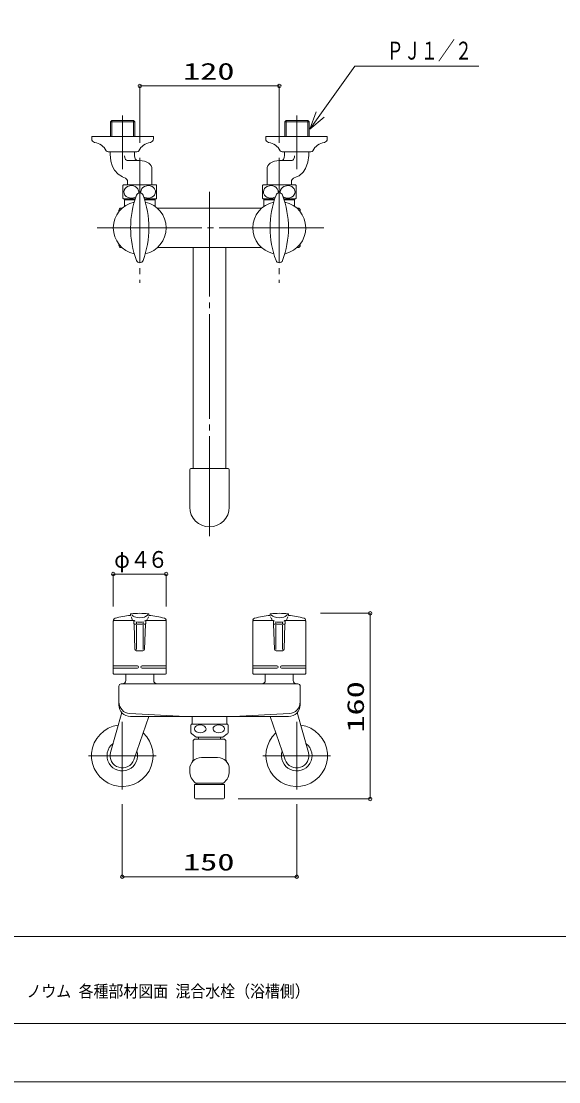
# Model space of a CAD drawing. Units: millimetres on the paper. Extents: x -305 to 305, y -152 to 152.
# Drawn here: x -187.1 to -94.6, y -148.5 to 33.9 of the extents above; entities that cross this region are included whole.
import ezdxf
from ezdxf.enums import TextEntityAlignment as Align

# ---------------------------------------------------------------- set-up
doc = ezdxf.new("R2010")
doc.units = ezdxf.units.MM
doc.linetypes.add('LONG_CHAIN', pattern=[21, 18, -1, 1, -1])
for name, color, linetype, lineweight in [('0-0_0', 7, 'Continuous', 9), ('0-1_VIEW0001', 7, 'Continuous', 9), ('0-2_1図面枠', 7, 'Continuous', 9), ('0-3_図面枠', 3, 'Continuous', 9), ('0-4_DEFPOINTS', 7, 'Continuous', 9)]:
    doc.layers.add(name, color=color, linetype=linetype, lineweight=lineweight)
doc.styles.add('ＭＳ ゴシック', font='')
doc.styles.get('ＭＳ ゴシック').set_extended_font_data('MS Gothic')

# ---------------------------------------------------------------- blocks, each defined once
blk = doc.blocks.new('_ORIGIN')
at = {"layer": '0-0_0'}
blk.add_line((0, 0), (-1, 0), dxfattribs=at)
blk.add_circle((0, 0), 0.5, dxfattribs=at)
blk = doc.blocks.new('SYM0003')
at = {"layer": '0-0_0'}
for p, q in [((0, 0), (7.719, 10.806)), ((7.719, 10.806), (29.062, 10.806)), ((0, 0), (1.109, 2.961)), ((0, 0), (2.441, 2.01))]:
    blk.add_line(p, q, dxfattribs=at)
at = {"layer": '0-0_0', "style": 'ＭＳ ゴシック', "width": 0.7}
blk.add_text('ＰＪ１／２', height=3.079, dxfattribs=at).set_placement((13.206, 11.014), align=Align.BOTTOM_LEFT)

msp = doc.modelspace()

# ---------------------------------------------------------------- linework, layer by layer
at = {"layer": '0-1_VIEW0001'}
for p, q in [((-166.675, 12.946), (-166.675, 22.748)), ((-166.075, 22.748), (-143.275, 22.748)), ((-142.675, 12.946), (-142.675, 22.748)), ((-167.614, 16.596), (-171.752, 16.596)), ((-171.737, 16.596), (-171.504, 16.828)), ((-171.737, 14.028), (-171.737, 16.596)), ((-171.504, 16.828), (-167.778, 16.828)), ((-171.504, 14.028), (-171.504, 16.828)), ((-167.778, 16.828), (-167.546, 16.596)), ((-167.778, 14.028), (-167.778, 16.828)), ((-167.546, 14.028), (-167.546, 16.596)), ((-137.614, 16.596), (-141.752, 16.596)), ((-141.737, 16.596), (-141.504, 16.828)), ((-141.737, 14.028), (-141.737, 16.596)), ((-141.504, 14.028), (-141.504, 16.828)), ((-141.504, 16.828), (-137.778, 16.828)), ((-137.778, 14.028), (-137.778, 16.828)), ((-137.778, 16.828), (-137.546, 16.596)), ((-137.546, 14.028), (-137.546, 16.596)), ((-174.941, 14.028), (-174.941, 13.628)), ((-174.941, 14.028), (-164.341, 14.028)), ((-164.341, 14.028), (-164.341, 13.628)), ((-145.01, 14.028), (-145.01, 13.628)), ((-134.41, 14.028), (-145.01, 14.028)), ((-134.41, 14.028), (-134.41, 13.628)), ((-172.12, 11.428), (-167.161, 11.428)), ((-137.231, 11.428), (-142.19, 11.428)), ((-141.771, 10.971), (-141.786, 10.728)), ((-166.675, 9.928), (-168.827, 9.928)), ((-142.675, 9.928), (-140.524, 9.928)), ((-164.575, 8.451), (-164.575, 5.728)), ((-144.775, 8.451), (-144.775, 5.728)), ((-169.675, 7.101), (-169.146, 6.883)), ((-169.575, 3.453), (-169.575, 5.603)), ((-163.875, 5.728), (-169.475, 5.728)), ((-168.775, 6.328), (-168.775, 5.728)), ((-163.775, 3.453), (-163.776, 5.603)), ((-145.575, 3.453), (-145.575, 5.603)), ((-145.475, 5.728), (-139.875, 5.728)), ((-140.575, 6.328), (-140.575, 5.728)), ((-139.69, 7.095), (-140.204, 6.883)), ((-139.775, 3.453), (-139.775, 5.603)), ((-169.475, 3.328), (-167.455, 3.328)), ((-169.32, 2.04), (-169.32, 3.328)), ((-169.308, 3.138), (-167.516, 3.138)), ((-163.875, 3.328), (-165.896, 3.328)), ((-165.835, 3.138), (-164.031, 3.138)), ((-164.031, 2.04), (-164.031, 3.328)), ((-145.475, 3.328), (-143.455, 3.328)), ((-145.319, 2.04), (-145.319, 3.328)), ((-143.516, 3.138), (-145.319, 3.138)), ((-139.875, 3.328), (-141.896, 3.328)), ((-140.043, 3.138), (-141.835, 3.138)), ((-140.031, 2.04), (-140.031, 3.328)), ((-170.275, 1.338), (-170.275, 1.12)), ((-169.699, 1.738), (-169.875, 1.738)), ((-154.675, 1.738), (-163.652, 1.738)), ((-154.675, 1.738), (-145.699, 1.738)), ((-139.652, 1.738), (-139.475, 1.738)), ((-139.075, 1.338), (-139.075, 1.12)), ((-170.275, -4.445), (-170.275, -4.662)), ((-169.699, -5.062), (-169.875, -5.062)), ((-163.652, -5.062), (-145.699, -5.062)), ((-157.475, -5.062), (-157.475, -43.062)), ((-151.875, -5.062), (-151.875, -43.062)), ((-139.652, -5.062), (-139.475, -5.062)), ((-139.075, -4.445), (-139.075, -4.662)), ((-158.075, -43.262), (-158.075, -49.662)), ((-157.875, -43.062), (-151.475, -43.062)), ((-151.275, -43.262), (-151.275, -49.662)), ((-171.225, -66.742), (-171.225, -61.188)), ((-170.625, -61.188), (-162.725, -61.188)), ((-162.125, -66.742), (-162.125, -61.188)), ((-171.225, -78.282), (-171.225, -69.282)), ((-167.644, -69.182), (-171.125, -69.182)), ((-168.253, -68.109), (-168.253, -68.298)), ((-167.691, -69.682), (-167.691, -69.182)), ((-165.707, -69.182), (-162.225, -69.182)), ((-165.66, -69.682), (-165.66, -69.182)), ((-165.098, -68.109), (-165.098, -68.298)), ((-162.125, -78.282), (-162.125, -69.282)), ((-147.225, -78.282), (-147.225, -69.282)), ((-147.125, -69.182), (-143.644, -69.182)), ((-144.253, -68.109), (-144.253, -68.298)), ((-143.691, -69.682), (-143.691, -69.182)), ((-138.225, -69.182), (-141.707, -69.182)), ((-141.66, -69.682), (-141.66, -69.182)), ((-141.098, -68.109), (-141.098, -68.298)), ((-138.125, -78.282), (-138.125, -69.282)), ((-135.585, -67.942), (-127.034, -67.942)), ((-127.034, -68.542), (-127.034, -99.262)), ((-167.651, -69.762), (-167.651, -69.782)), ((-167.651, -69.782), (-167.51, -74.092)), ((-167.24, -69.674), (-167.24, -69.522)), ((-167.24, -74.147), (-167.24, -69.957)), ((-166.111, -69.674), (-166.111, -69.522)), ((-166.111, -74.147), (-166.111, -69.957)), ((-165.7, -69.782), (-165.841, -74.092)), ((-143.651, -69.762), (-143.651, -69.782)), ((-143.651, -69.782), (-143.51, -74.092)), ((-143.24, -69.674), (-143.24, -69.522)), ((-143.24, -74.147), (-143.24, -69.957)), ((-142.111, -69.674), (-142.111, -69.522)), ((-142.111, -74.147), (-142.111, -69.957)), ((-141.7, -69.782), (-141.841, -74.092)), ((-166.141, -74.382), (-167.21, -74.382)), ((-143.21, -74.382), (-142.141, -74.382)), ((-171.225, -76.982), (-167.075, -76.982)), ((-171.225, -77.382), (-167.075, -77.382)), ((-171.125, -78.382), (-162.225, -78.382)), ((-169.075, -79.482), (-169.075, -78.382)), ((-166.275, -76.982), (-162.125, -76.982)), ((-166.275, -77.382), (-162.125, -77.382)), ((-164.275, -79.482), (-164.275, -78.382)), ((-143.075, -76.982), (-147.225, -76.982)), ((-143.075, -77.382), (-147.225, -77.382)), ((-138.225, -78.382), (-147.125, -78.382)), ((-145.075, -78.382), (-145.075, -79.482)), ((-138.125, -76.982), (-142.275, -76.982)), ((-138.125, -77.382), (-142.275, -77.382)), ((-140.275, -78.382), (-140.275, -79.482)), ((-169.875, -80.082), (-139.475, -80.082)), ((-170.286, -80.451), (-170.286, -83.683)), ((-139.075, -83.682), (-139.075, -80.525)), ((-169.768, -85.014), (-171.693, -91.854)), ((-168.359, -85.185), (-158.854, -85.683)), ((-168.275, -85.682), (-141.075, -85.682)), ((-165.109, -85.682), (-167.696, -93.111)), ((-157.675, -85.682), (-157.675, -87.022)), ((-151.675, -85.682), (-151.675, -87.019)), ((-140.992, -85.185), (-150.496, -85.683)), ((-144.242, -85.682), (-141.654, -93.111)), ((-139.583, -85.014), (-137.658, -91.854)), ((-157.875, -88.494), (-157.875, -87.151)), ((-157.775, -87.022), (-151.575, -87.022)), ((-151.475, -88.494), (-151.475, -87.151)), ((-157.716, -88.685), (-156.975, -89.222)), ((-152.375, -89.222), (-156.975, -89.222)), ((-156.575, -89.582), (-156.575, -89.222)), ((-152.775, -89.582), (-152.775, -89.222)), ((-151.635, -88.685), (-152.375, -89.222)), ((-157.275, -89.582), (-157.475, -89.782)), ((-157.475, -93.182), (-157.475, -89.782)), ((-152.075, -89.582), (-157.275, -89.582)), ((-151.875, -89.782), (-152.075, -89.582)), ((-151.875, -93.182), (-151.875, -89.782)), ((-156.075, -92.722), (-153.275, -92.722)), ((-158.074, -95.207), (-158.074, -94.659)), ((-157.575, -93.4), (-157.575, -93.282)), ((-157.475, -93.182), (-157.352, -93.182)), ((-151.999, -93.182), (-151.875, -93.182)), ((-151.775, -93.399), (-151.775, -93.282)), ((-151.275, -95.104), (-151.275, -94.638)), ((-157.275, -99.662), (-157.275, -97.362)), ((-157.275, -97.362), (-152.075, -97.362)), ((-157.065, -97.122), (-152.285, -97.122)), ((-156.855, -97.362), (-156.855, -97.122)), ((-152.495, -97.362), (-152.495, -97.122)), ((-152.075, -99.662), (-152.075, -97.362)), ((-152.275, -99.862), (-157.075, -99.862)), ((-149.735, -99.862), (-127.034, -99.862)), ((-169.675, -100.77), (-169.675, -113.233)), ((-139.676, -100.77), (-139.676, -113.233)), ((-169.075, -113.233), (-140.276, -113.233))]:
    msp.add_line(p, q, dxfattribs=at)
at = {"layer": '0-1_VIEW0001', "linetype": 'LONG_CHAIN'}
for p, q in [((-169.641, 17.648), (-169.641, 8.428)), ((-139.641, 17.648), (-139.641, 8.428)), ((-166.675, 10.406), (-166.675, -11.092)), ((-142.675, 10.406), (-142.675, -11.092)), ((-154.675, 4.522), (-154.675, -54.685)), ((-135.014, -1.662), (-174.122, -1.662)), ((-169.675, -86.614), (-169.675, -98.23)), ((-139.676, -86.614), (-139.676, -98.23)), ((-163.867, -92.422), (-175.483, -92.422)), ((-133.868, -92.422), (-145.484, -92.422))]:
    msp.add_line(p, q, dxfattribs=at)
at = {"layer": '0-1_VIEW0001', "color": 5}
for p, q in [((-141.771, 10.971), (-141.771, 11.428)), ((-137.58, 10.787), (-137.58, 11.428))]:
    msp.add_line(p, q, dxfattribs=at)
at = {"layer": '0-1_VIEW0001'}
for points in [[(-169.661, 7.095), (-170.392, 7.552), (-171.024, 8.29), (-171.351, 8.903), (-171.643, 9.805), (-171.775, 11.018), (-171.761, 11.428)], [(-167.565, 10.728), (-167.584, 11.2), (-167.58, 11.428)], [(-168.827, 9.928), (-168.974, 9.968), (-169.117, 10.094), (-169.196, 10.224), (-169.269, 10.434), (-169.302, 10.728)], [(-167.089, 9.928), (-167.237, 9.968), (-167.379, 10.094), (-167.458, 10.224), (-167.531, 10.434), (-167.565, 10.728)], [(-141.786, 10.728), (-141.811, 10.475), (-141.889, 10.231), (-141.969, 10.097), (-142.097, 9.977), (-142.175, 9.941), (-142.261, 9.928)], [(-140.049, 10.728), (-140.073, 10.475), (-140.152, 10.231), (-140.232, 10.097), (-140.36, 9.977), (-140.438, 9.941), (-140.524, 9.928)], [(-137.58, 10.787), (-137.747, 9.643), (-138.175, 8.547), (-138.594, 7.926), (-139.271, 7.316), (-139.69, 7.095)], [(-167.332, 3.689), (-167.619, 3.543), (-167.926, 3.467), (-168.125, 3.454), (-168.469, 3.494), (-168.81, 3.623), (-169.012, 3.759), (-169.223, 3.987), (-169.375, 4.333), (-169.396, 4.528), (-169.349, 4.819), (-169.196, 5.108), (-169.035, 5.278), (-168.765, 5.457), (-168.357, 5.585), (-168.125, 5.603), (-167.781, 5.563), (-167.44, 5.433), (-167.239, 5.298), (-167.028, 5.07), (-166.876, 4.724), (-166.855, 4.528), (-166.884, 4.3)], [(-166.467, 4.3), (-166.496, 4.528), (-166.449, 4.819), (-166.296, 5.108), (-166.135, 5.278), (-165.865, 5.457), (-165.457, 5.585), (-165.225, 5.603), (-164.881, 5.563), (-164.54, 5.433), (-164.339, 5.298), (-164.128, 5.07), (-163.976, 4.724), (-163.955, 4.528), (-164.002, 4.237), (-164.155, 3.949), (-164.315, 3.778), (-164.585, 3.6), (-164.994, 3.471), (-165.225, 3.454), (-165.527, 3.484), (-165.831, 3.584), (-166.019, 3.689)], [(-143.332, 3.689), (-143.619, 3.543), (-143.926, 3.467), (-144.125, 3.454), (-144.469, 3.494), (-144.81, 3.623), (-145.012, 3.759), (-145.223, 3.987), (-145.375, 4.333), (-145.396, 4.528), (-145.349, 4.819), (-145.196, 5.108), (-145.035, 5.278), (-144.765, 5.457), (-144.357, 5.585), (-144.125, 5.603), (-143.781, 5.563), (-143.44, 5.433), (-143.239, 5.298), (-143.028, 5.07), (-142.876, 4.724), (-142.855, 4.528), (-142.884, 4.3)], [(-142.467, 4.3), (-142.496, 4.528), (-142.449, 4.819), (-142.296, 5.108), (-142.135, 5.278), (-141.865, 5.457), (-141.457, 5.585), (-141.225, 5.603), (-140.881, 5.563), (-140.54, 5.433), (-140.339, 5.298), (-140.128, 5.07), (-139.976, 4.724), (-139.955, 4.528), (-140.002, 4.237), (-140.155, 3.949), (-140.315, 3.778), (-140.585, 3.6), (-140.994, 3.471), (-141.225, 3.454), (-141.527, 3.484), (-141.831, 3.584), (-142.019, 3.689)], [(-167.9, -69.03), (-168.029, -68.868), (-168.121, -68.665), (-168.159, -68.519)], [(-166.675, -68.719), (-167.123, -68.683), (-167.554, -68.564), (-167.79, -68.444), (-168.002, -68.25), (-168.065, -68.133)], [(-165.286, -68.133), (-165.417, -68.329), (-165.667, -68.505), (-165.887, -68.598), (-166.221, -68.681), (-166.675, -68.719)], [(-165.192, -68.519), (-165.256, -68.736), (-165.362, -68.927), (-165.451, -69.03)], [(-143.9, -69.03), (-144.029, -68.868), (-144.121, -68.665), (-144.159, -68.519)], [(-142.675, -68.719), (-143.123, -68.683), (-143.554, -68.564), (-143.79, -68.444), (-144.002, -68.25), (-144.065, -68.133)], [(-141.286, -68.133), (-141.417, -68.329), (-141.667, -68.505), (-141.887, -68.598), (-142.221, -68.681), (-142.675, -68.719)], [(-141.192, -68.519), (-141.256, -68.736), (-141.362, -68.927), (-141.451, -69.03)], [(-165.7, -69.762), (-165.7, -69.782), (-167.651, -69.782)], [(-166.675, -69.485), (-167.029, -69.459), (-167.341, -69.377)], [(-166.01, -69.377), (-166.322, -69.459), (-166.675, -69.485)], [(-141.7, -69.762), (-141.7, -69.782), (-143.651, -69.782)], [(-142.675, -69.485), (-143.029, -69.459), (-143.341, -69.377)], [(-142.01, -69.377), (-142.322, -69.459), (-142.675, -69.485)]]:
    msp.add_lwpolyline(points, dxfattribs=at)
for points in [[(-155.28, -87.8), (-155.329, -88.013), (-155.487, -88.219), (-155.648, -88.333), (-155.909, -88.438), (-156.275, -88.487), (-156.591, -88.451), (-156.894, -88.338), (-157.06, -88.223), (-157.209, -88.037), (-157.254, -87.925), (-157.27, -87.8), (-157.221, -87.587), (-157.064, -87.382), (-156.903, -87.267), (-156.642, -87.162), (-156.275, -87.114), (-155.96, -87.149), (-155.657, -87.263), (-155.491, -87.378), (-155.342, -87.563), (-155.297, -87.675)], [(-152.08, -87.8), (-152.129, -88.013), (-152.287, -88.219), (-152.448, -88.333), (-152.709, -88.438), (-153.075, -88.487), (-153.391, -88.451), (-153.694, -88.338), (-153.86, -88.223), (-154.009, -88.037), (-154.054, -87.925), (-154.07, -87.8), (-154.021, -87.587), (-153.864, -87.382), (-153.703, -87.267), (-153.442, -87.162), (-153.075, -87.114), (-152.76, -87.149), (-152.457, -87.263), (-152.291, -87.378), (-152.142, -87.563), (-152.097, -87.675)]]:
    msp.add_lwpolyline(points, close=True, dxfattribs=at)
for centre, radius, start, end in [((-174.341, 13.628), 0.6, 180, 260.63401), ((-174.895, 10.273), 2.8, 28.641, 80.634), ((-164.388, 10.273), 2.8, 99.366, 151.359), ((-164.941, 13.628), 0.6, 279.367, 0), ((-144.41, 13.628), 0.6, 180, 260.633), ((-144.963, 10.273), 2.8, 28.641, 80.634), ((-134.456, 10.273), 2.8, 99.366, 151.359), ((-135.01, 13.628), 0.6, 279.366, 0), ((-172.121, 11.788), 0.36, 208.642, 270.001), ((-172.121, 11.788), 0.36, 208.642, 270.001), ((-167.161, 11.788), 0.36, 270.001, 331.359), ((-167.161, 11.788), 0.36, 270.001, 331.359), ((-142.19, 11.788), 0.36, 208.641, 269.999), ((-142.19, 11.788), 0.36, 208.641, 269.999), ((-137.23, 11.788), 0.36, 269.999, 331.358), ((-137.23, 11.788), 0.36, 269.999, 331.358), ((-166.675, 7.128), 2.8, 55.771, 90), ((-165.775, 8.451), 1.2, 0, 55.771), ((-143.575, 8.451), 1.2, 124.229, 180.00001), ((-142.675, 7.128), 2.8, 90, 124.229), ((-168.1, 4.528), 1.825, 138.888, 143.91878), ((-169.375, 6.328), 0.6, 0, 67.55874), ((-165.25, 4.528), 1.825, 36.07862, 41.112), ((-144.1, 4.528), 1.825, 138.888, 143.92137), ((-139.975, 6.328), 0.6, 112.44138, 180), ((-141.25, 4.528), 1.825, 36.08122, 41.112), ((-152.253, -1.662), 16, 159.47296, 200.52703), ((-166.675, 3.738), 0.6, 20.52704, 159.47296), ((-181.098, -1.662), 16, 339.47296, 20.52704), ((-128.253, -1.662), 16, 159.47296, 200.52703), ((-142.675, 3.738), 0.6, 20.52704, 159.47296), ((-157.098, -1.662), 16, 339.47296, 20.52704), ((-166.675, -1.662), 4.55, 102.0048, 257.9952), ((-168.1, 4.528), 1.825, 216.07726, 221.11299), ((-166.675, -1.662), 4.55, 282.00484, 77.99516), ((-165.25, 4.528), 1.825, 318.888, 323.92138), ((-142.675, -1.662), 4.55, 102.00478, 257.25607), ((-144.1, 4.528), 1.825, 216.07863, 221.112), ((-142.675, -1.662), 4.55, 282.74392, 77.9952), ((-141.25, 4.528), 1.825, 318.887, 323.92274), ((-169.875, 1.338), 0.4, 90, 180), ((-163.631, 2.138), 0.4, 266.99613, 270), ((-145.719, 2.138), 0.4, 270, 273.00387), ((-139.631, 2.138), 0.4, 266.96563, 270), ((-139.475, 1.338), 0.4, 0, 90), ((-169.875, -4.662), 0.4, 180, 270), ((-139.475, -4.662), 0.4, 270, 0), ((-166.675, -7.062), 0.6, 200.52704, 339.47296), ((-143.701, -6.198), 0.1, 16.36199, 77.25608), ((-142.675, -7.062), 0.6, 200.52704, 339.47296), ((-141.65, -6.198), 0.1, 102.74392, 163.63801), ((-157.875, -43.262), 0.2, 90, 180), ((-151.475, -43.262), 0.2, 0, 90), ((-154.675, -49.662), 3.4, 180, 0), ((-171.125, -69.282), 0.1, 90, 180), ((-171.113, -69.082), 0.1, 163.72933, 270), ((-170.825, -69.166), 0.4, 104.93743, 163.72933), ((-166.675, -84.722), 16.5, 95.48723, 104.93743), ((-168.153, -68.109), 0.1, 95.1699, 180), ((-166.675, -84.442), 16.5, 90, 95.1699), ((-167.644, -69.282), 0.1, 0, 90), ((-166.675, -84.442), 16.5, 84.8301, 90), ((-165.707, -69.282), 0.1, 90, 180), ((-165.198, -68.109), 0.1, 0, 84.8301), ((-166.675, -84.722), 16.5, 75.06258, 84.51277), ((-162.525, -69.166), 0.4, 16.27067, 75.06258), ((-162.237, -69.082), 0.1, 270, 16.27067), ((-162.225, -69.282), 0.1, 0, 90), ((-147.125, -69.282), 0.1, 90, 180), ((-147.113, -69.082), 0.1, 163.72933, 270), ((-146.825, -69.166), 0.4, 104.93743, 163.72933), ((-142.675, -84.722), 16.5, 95.48723, 104.93743), ((-144.153, -68.109), 0.1, 95.1699, 180), ((-142.675, -84.442), 16.5, 90, 95.1699), ((-143.644, -69.282), 0.1, 0, 90), ((-142.675, -84.442), 16.5, 84.8301, 90), ((-141.707, -69.282), 0.1, 90, 180), ((-141.198, -68.109), 0.1, 0, 84.8301), ((-142.675, -84.722), 16.5, 75.06258, 84.51277), ((-138.525, -69.166), 0.4, 16.27067, 75.06258), ((-138.237, -69.082), 0.1, 270, 16.27067), ((-138.225, -69.282), 0.1, 0, 90), ((-167.591, -69.682), 0.1, 180, 270), ((-165.76, -69.682), 0.1, 270, 0), ((-143.591, -69.682), 0.1, 180, 270), ((-141.76, -69.682), 0.1, 270, 0), ((-167.21, -74.082), 0.3, 181.87735, 270), ((-166.141, -74.082), 0.3, 270, 358.12264), ((-143.21, -74.082), 0.3, 181.87735, 270), ((-142.141, -74.082), 0.3, 270, 358.12264), ((-171.125, -78.282), 0.1, 180, 270), ((-167.075, -77.182), 0.2, 270, 90), ((-166.275, -77.182), 0.2, 90, 270), ((-162.225, -78.282), 0.1, 270, 0), ((-147.125, -78.282), 0.1, 180, 270), ((-143.075, -77.182), 0.2, 270, 90), ((-142.275, -77.182), 0.2, 90, 270), ((-138.225, -78.282), 0.1, 270, 0), ((-169.875, -80.482), 0.4, 90, 180.002), ((-169.675, -79.482), 0.6, 270, 0), ((-163.675, -79.482), 0.6, 180.002, 270), ((-145.675, -79.482), 0.6, 270, 0), ((-139.675, -79.482), 0.6, 180.002, 270), ((-139.475, -80.482), 0.4, 0, 90), ((-168.275, -83.186), 2, 180, 266.99999), ((-168.275, -83.682), 2, 180.00101, 270), ((-141.075, -83.682), 2, 270, 0), ((-141.075, -83.186), 2, 273, 0), ((-169.675, -92.422), 5.3, 97.57646, 47.50746), ((-156.881, -87.822), 1.2, 138.19, 145.96188), ((-152.47, -87.822), 1.2, 34.03641, 41.81), ((-139.676, -92.422), 5.3, 132.49271, 82.42369), ((-156.881, -87.822), 1.2, 214.03812, 225.925), ((-152.47, -87.822), 1.2, 314.075, 325.96359), ((-169.675, -92.422), 2.63, 127.10946, 17.97446), ((-139.676, -92.422), 2.63, 162.02571, 52.8907), ((-169.675, -92.422), 2.095, 164.28746, 340.79884), ((-156.075, -94.722), 2, 90, 180), ((-153.275, -94.722), 2, 0, 90), ((-139.676, -92.422), 2.095, 199.20216, 15.71081), ((-157.475, -93.282), 0.1, 90, 180), ((-151.875, -93.282), 0.1, 0, 90), ((-155.678, -95.164), 2.4, 177.54401, 234.67301), ((-153.673, -95.164), 2.4, 305.327, 2.456), ((-157.075, -99.662), 0.2, 180.00001, 270), ((-152.275, -99.662), 0.2, 270, 0)]:
    msp.add_arc(centre, radius, start, end, dxfattribs=at)
at = {"layer": '0-3_図面枠'}
msp.add_line((-291.017, -123.498), (108.983, -123.498), dxfattribs=at)
msp.add_lwpolyline([(-291.017, -138.498), (108.983, -138.498), (108.983, 138.502), (-291.017, 138.502)], close=True, dxfattribs=at)
at = {"layer": '0-4_DEFPOINTS'}
msp.add_line((118.983, -148.498), (-301.017, -148.498), dxfattribs=at)

# ---------------------------------------------------------------- block references
at = {"layer": '0-1_VIEW0001'}
msp.add_blockref('SYM0003', (-137.413, 15.342), dxfattribs=at)
at = {"layer": '0-1_VIEW0001', "xscale": 0.6, "yscale": 0.6}
for p, rotation in [((-166.675, 22.748), 180), ((-171.225, -61.188), 180), ((-127.034, -67.942), 90), ((-127.034, -99.862), 270), ((-169.675, -113.233), 180)]:
    msp.add_blockref('_ORIGIN', p, dxfattribs=dict(at, rotation=rotation))
for p in [(-142.675, 22.748), (-162.125, -61.188), (-139.676, -113.233)]:
    msp.add_blockref('_ORIGIN', p, dxfattribs=at)

# ---------------------------------------------------------------- texts
at = {"layer": '0-1_VIEW0001', "style": 'ＭＳ ゴシック'}
for s, width, p in [('120', 1.5, (-159.228, 22.957)), ('φ', 0.9, (-171.071, -60.988)), ('４', 0.9, (-168.323, -60.988)), ('６', 0.9, (-165.341, -60.988)), ('150', 1.5, (-159.229, -113.024))]:
    msp.add_text(s, height=2.889, dxfattribs=dict(at, width=width)).set_placement(p, align=Align.BOTTOM_LEFT)
at = {"layer": '0-1_VIEW0001', "style": 'ＭＳ ゴシック', "width": 1.5}
msp.add_text('160', height=2.889, rotation=90, dxfattribs=at).set_placement((-127.243, -88.455), align=Align.BOTTOM_LEFT)
at = {"layer": '0-2_1図面枠', "style": 'ＭＳ ゴシック', "width": 0.9}
msp.add_text('ノウム 各種部材図面 混合水栓（浴槽側）', height=2.089, dxfattribs=at).set_placement((-186.165, -134.602), align=Align.BOTTOM_LEFT)

doc.saveas('drawing.dxf')
